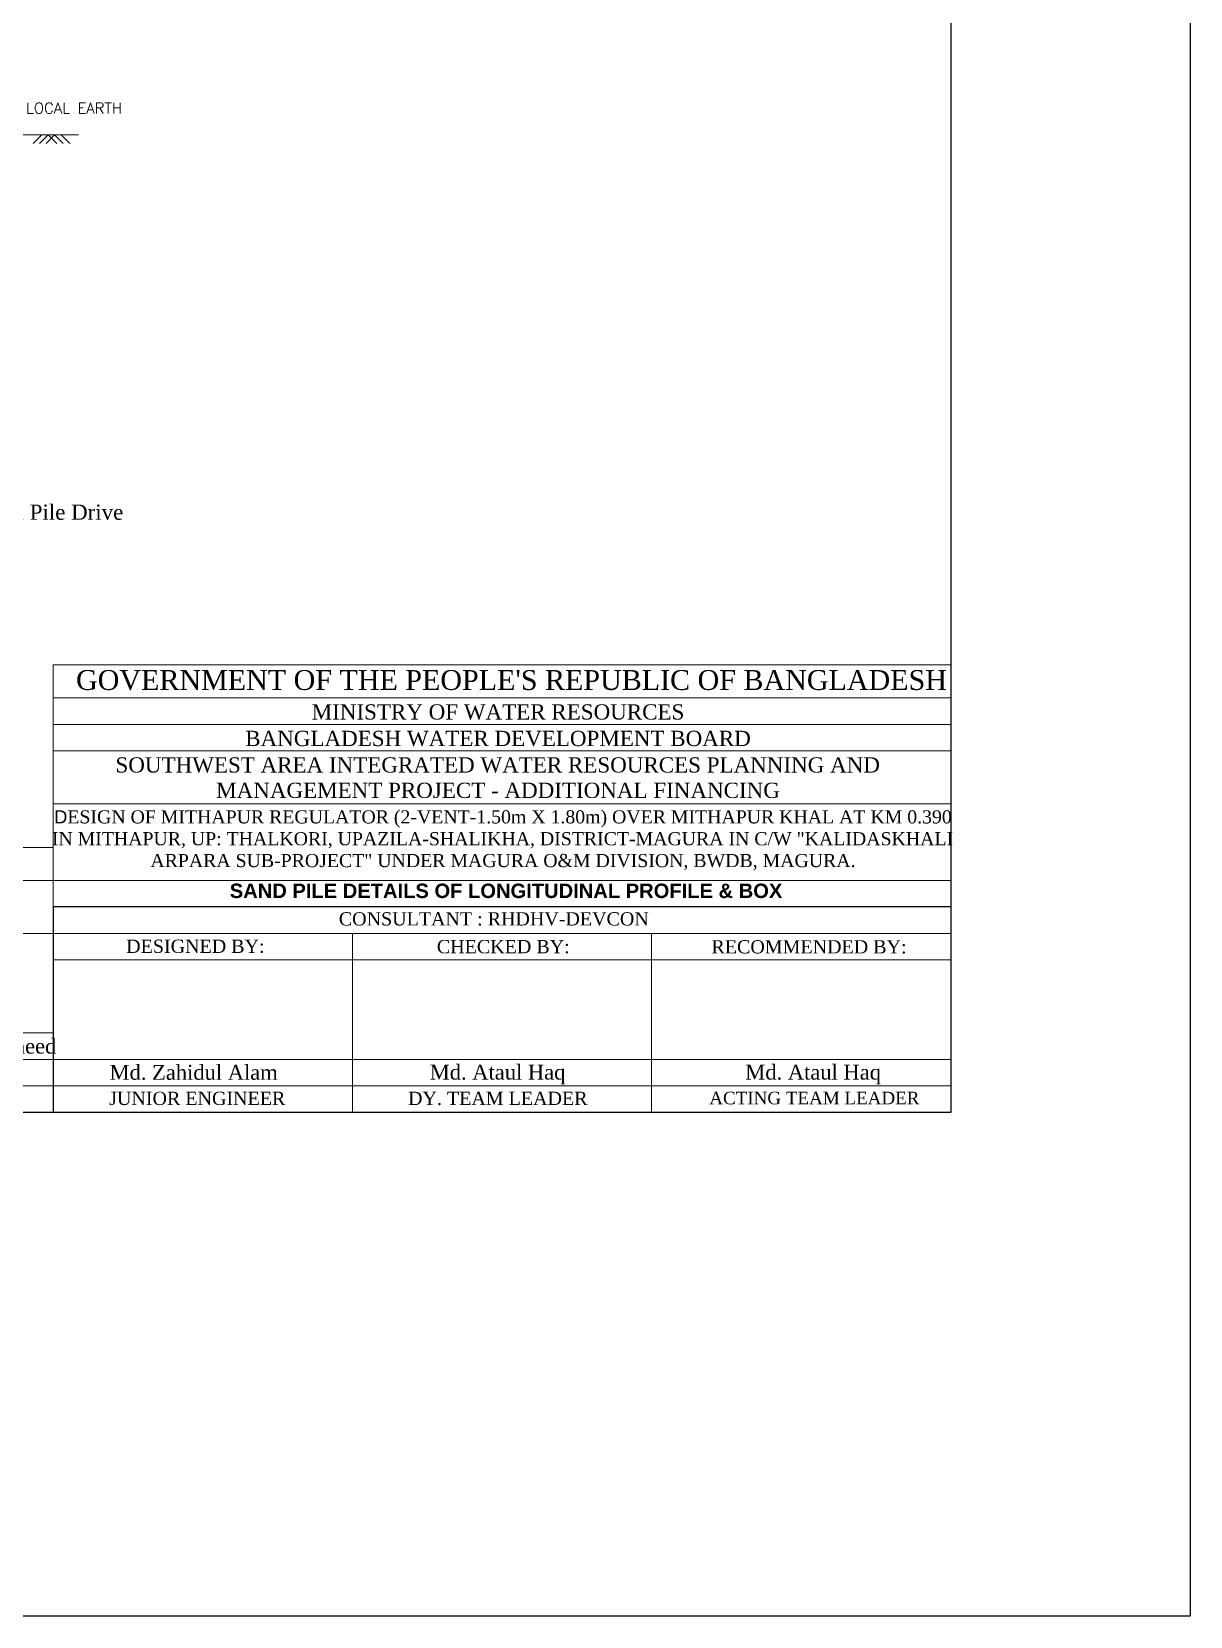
# Model space of a CAD drawing. Extents: x -358915 to 1258323, y -1667244 to -305611.
# Drawn here: x 977390 to 1004118, y -1317839 to -1281289 of the extents above; entities that cross this region are included whole.
import ezdxf

# ---------------------------------------------------------------- set-up
doc = ezdxf.new("R2010")
doc.units = 0
doc.header["$LTSCALE"] = 300
doc.header["$MEASUREMENT"] = 0
doc.layers.add('HATCH', color=252, linetype='CONTINUOUS', lineweight=5)
doc.layers.add('TitleBox', color=7, linetype='CONTINUOUS', lineweight=13)
doc.layers.add('LINE', color=7, linetype='CONTINUOUS')
doc.layers.add('TEXT', color=10, linetype='CONTINUOUS')
doc.styles.add('Arial', font='arial.ttf')
doc.styles.add('BIG', font='ROMANT.SHX')

msp = doc.modelspace()

# ---------------------------------------------------------------- linework, layer by layer
at = {"layer": 'HATCH', "color": 3, "ltscale": 50}
msp.add_lwpolyline([(978469.1, -1283667.3), (947357.1, -1283667.3)], dxfattribs=at)
at = {"layer": 'HATCH', "color": 5, "lineweight": 15}
for points in [[(977626.1, -1283667.3), (977426.3, -1283867)], [(977773.1, -1283667.3), (977573.4, -1283867)], [(977920.2, -1283667.3), (977720.4, -1283867)], [(977773.1, -1283667.3), (977972.9, -1283867)], [(977920.2, -1283667.3), (978119.9, -1283867)], [(978067.2, -1283667.3), (978267, -1283867)]]:
    msp.add_lwpolyline(points, dxfattribs=at)
at = {"layer": 'LINE'}
for p, q in [((998591.2, -1301477.7), (977886.2, -1301477.7)), ((977886.2, -1301477.7), (977886.2, -1306214.6))]:
    msp.add_line(p, q, dxfattribs=at)
at = {"layer": 'LINE', "color": 3, "ltscale": 0.5}
msp.add_lwpolyline([(856273.7, -1248285.9), (1004118, -1248285.9), (1004118, -1317838.7), (856273.7, -1317838.7)], close=True, dxfattribs=at)
at = {"layer": 'LINE'}
msp.add_lwpolyline([(998591.2, -1306214.6), (937579.3, -1306214.6), (937579.3, -1263070.4), (998591.2, -1263070.4)], close=True, dxfattribs=at)
at = {"layer": 'TitleBox', "color": 0, "linetype": 'ByBlock'}
for p, q in [((977886.2, -1295891.1), (998591.2, -1295891.1)), ((977886.2, -1295891.1), (977886.2, -1306214.6)), ((977886.2, -1296655.1), (998591.2, -1296655.1)), ((977886.2, -1297266.3), (998591.2, -1297266.3)), ((977886.2, -1297877.5), (998591.2, -1297877.5)), ((977886.2, -1299100), (998591.2, -1299100)), ((958119.5, -1300102.4), (977886.2, -1300102.4)), ((958119.5, -1300866.5), (977886.2, -1300866.5)), ((977886.2, -1300866.5), (998591.2, -1300866.5)), ((958119.5, -1302088.9), (977886.2, -1302088.9)), ((977886.2, -1302088.9), (998591.2, -1302088.9)), ((984787.9, -1302088.9), (984787.9, -1306214.6)), ((991689.6, -1302088.9), (991689.6, -1306214.6)), ((977886.2, -1302700.1), (998591.2, -1302700.1)), ((958119.5, -1304381), (977886.2, -1304381)), ((958119.5, -1304992.2), (977886.2, -1304992.2)), ((977886.2, -1304992.2), (998591.2, -1304992.2)), ((958119.5, -1305603.4), (977886.2, -1305603.4)), ((977886.2, -1305603.4), (998591.2, -1305603.4)), ((977886.2, -1306214.6), (998591.2, -1306214.6))]:
    msp.add_line(p, q, dxfattribs=at)

# ---------------------------------------------------------------- texts
at = {"layer": 'LINE', "attachment_point": 8, "style": 'BIG'}
for s, insert, char_height, width in [('{\\C7;FILLED  BY LOCAL EARTH}', (977364.6, -1283176.7, 0), 250, 11058.005), ('{\\fTimes New Roman|b0|i0|c0|p18;1st Stage of Earth Cutting for Sand Pile Drive}', (974643.6, -1292661.6), 350, 31814.626)]:
    msp.add_mtext(s, dxfattribs=dict(at, insert=insert, char_height=char_height, width=width))
at = {"layer": 'TEXT', "color": 0, "linetype": 'ByBlock', "style": 'Arial'}
for s, insert, char_height, width, attachment_point in [("{\\fTimes New Roman|b0|i0|c0|p18;GOVERNMENT OF THE PEOPLE'S REPUBLIC OF BANGLADESH}", (978413.1, -1296013.9), 458.415, 22691.623, 1), ('\\pi25.03;{\\fTimes New Roman|b0|i0|c0|p18;MINISTRY OF WATER RESOURCES}', (988135.6, -1296803.3), 351.451, 20411.445, 2), ('\\pi25.03;{\\fTimes New Roman|b0|i0|c0|p18;BANGLADESH WATER DEVELOPMENT BOARD}', (988135.6, -1297414.5), 351.451, 20411.445, 2), ('\\pi10.55;{\\fTimes New Roman|b0|i0|c0|p18;SOUTHWEST AREA INTEGRATED WATER RESOURCES PLANNING AND \\P\\pi25.24;MANAGEMENT PROJECT - ADDITIONAL FINANCING}', (988135.6, -1298025.8), 351.451, 20411.445, 2), ('\\pi22.8,t1.121;D{\\fTimes New Roman|b0|i0|c0|p18;\\C7;ESIGN OF MITHAPUR REGULATOR (2-VENT-1.50m X 1.80m) OVER MITHAPUR KHAL AT KM 0.390 IN MITHAPUR, UP: THALKORI, UPAZILA-SHALIKHA, DISTRICT-MAGURA IN C/W "KALIDASKHALI \\P\\pi22.79,t1.121;ARPARA SUB-PROJECT" UNDER MAGURA O&M DIVISION, BWDB, MAGURA.}', (988250.3, -1299248.2), 302.235, 21062.527, 2), ('{\\fArial|b1|i0|c0|p34;SAND PILE DETAILS OF LONGITUDINAL PROFILE & BOX}', (988333, -1300939), 332.5, 16045.081, 2), ('{\\fTimes New Roman|b0|i0|c0|p18;CONSULTANT : RHDHV-DEVCON}', (984475.1, -1301599.2), 305.445, 10412.375, 1), ('{\\fTimes New Roman|b0|i0|c0|p18;DESIGNED BY:}', (979569.7, -1302230.8), 305.61, 6373.774, 1), ('{\\fTimes New Roman|b0|i0|c0|p18;CHECKED BY:}', (986737.1, -1302239.4), 305.61, 6373.774, 1), ('{\\fTimes New Roman|b0|i0|c0|p18;RECOMMENDED BY:}', (993071.5, -1302243.8), 305.61, 6373.774, 1), ('{\\fTimes New Roman|b0|i0|c0|p18;Md. Harun Ur Rasheed}', (973113.4, -1304516.1), 343.811, 6373.774, 1), ('{\\fTimes New Roman|b0|i0|c0|p18;\\C7;Md. Zahidul Alam}', (979186.1, -1305120.2), 343.811, 6373.774, 1), ('{\\fTimes New Roman|b0|i0|c0|p18; Md. Ataul Haq}', (986442.7, -1305115.5), 343.811, 6373.774, 1), ('{\\fTimes New Roman|b0|i0|c0|p18;Md. Ataul Haq}', (993851.9, -1305115.5), 343.811, 6373.774, 1), ('{\\fTimes New Roman|b0|i0|c0|p18;JUNIOR ENGINEER}', (979177.6, -1305739.6), 305.61, 6373.774, 1), ('{\\fTimes New Roman|b0|i0|c0|p18;DY. TEAM LEADER}', (986072.2, -1305739.6), 305.61, 6373.774, 1), ('{\\fTimes New Roman|b0|i0|c0|p18; ACTING TEAM LEADER}', (992911.6, -1305739.6), 290.329, 6373.774, 1)]:
    msp.add_mtext(s, dxfattribs=dict(at, insert=insert, char_height=char_height, width=width, attachment_point=attachment_point))

doc.saveas('drawing.dxf')
